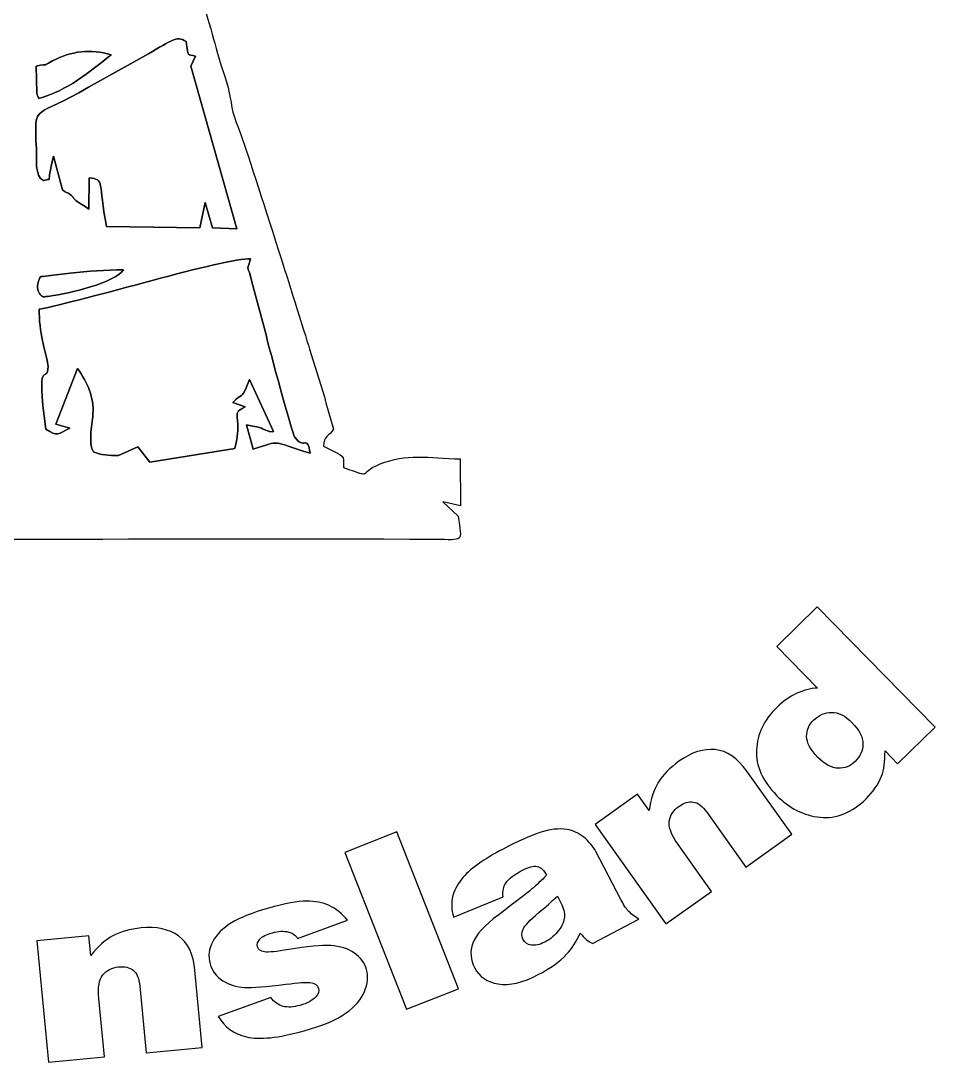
# Model space of a CAD drawing. Header units: centimetres. Extents: x -5 to 7, y -7.5 to 3.9.
# Drawn here: x 0.93 to 6.3, y -7.45 to -1.33 of the extents above; entities that cross this region are included whole.
import ezdxf

# ---------------------------------------------------------------- set-up
doc = ezdxf.new("R2010")
doc.units = ezdxf.units.CM
doc.header["$MEASUREMENT"] = 0
doc.layers.add('Ebene 1', color=7, linetype='Continuous')

msp = doc.modelspace()

# ---------------------------------------------------------------- linework, layer by layer
at = {"layer": 'Ebene 1', "color": 251}
for points, knots in [([(-0.53815, -2.95265), (-0.60819, -3.06603), (-0.54217, -2.95555), (-0.56231, -3.06498), (-0.56231, -3.06498), (-0.56231, -3.06498), (-0.76967, -3.8527), (-0.76967, -3.8527), (-0.76967, -3.8527), (-0.78688, -3.9006), (-0.82847, -3.93289), (-0.85044, -3.97099), (-0.85044, -3.97099), (-0.85044, -3.97099), (-0.79128, -3.92299), (-0.79128, -3.92299), (-0.79128, -3.92299), (-0.79517, -4.08013), (-0.79429, -4.11605), (-0.82374, -4.15387), (-0.82374, -4.15387), (-0.82374, -4.15387), (-0.89205, -4.07807), (-0.89205, -4.07807), (-0.89205, -4.07807), (-0.86897, -4.01863), (-0.91997, -4.12643), (-0.87296, -4.05096), (-0.87296, -4.05096), (-0.8699, -4.04604), (-0.83236, -4.03527), (-0.88053, -3.98931), (-0.88053, -3.98931), (-0.98973, -4.13598), (-0.99688, -4.19386), (-1.09763, -4.22539), (-1.09763, -4.22539), (-1.16996, -4.24802), (-1.39998, -4.29037), (-1.43986, -4.31963), (-1.43986, -4.31963), (-1.43986, -4.31963), (-1.43928, -4.37287), (-1.43928, -4.37287), (-1.43928, -4.37287), (0.16795, -4.38517), (1.75973, -4.37381), (3.3647, -4.3786), (3.3647, -4.3786), (3.53394, -4.3791), (3.52618, -4.40234), (3.50001, -4.24159), (3.50001, -4.24159), (3.50001, -4.24159), (3.40998, -4.15761), (3.40998, -4.15761), (3.40998, -4.15761), (3.40998, -4.15761), (3.51526, -4.18093), (3.51526, -4.18093), (3.51526, -4.18093), (3.51526, -4.18093), (3.51294, -3.90522), (3.51294, -3.90522), (3.51294, -3.90522), (3.32606, -3.89905), (3.19587, -3.87362), (3.0417, -3.93478), (3.0417, -3.93478), (2.90043, -3.99082), (3.01816, -4.02112), (2.82619, -3.95601), (2.82619, -3.95601), (2.82745, -3.87626), (2.84157, -3.89895), (2.71019, -3.83069), (2.71019, -3.83069), (2.70679, -3.76732), (2.74486, -3.77373), (2.76781, -3.73009), (2.76781, -3.73009), (2.76781, -3.73009), (2.72377, -3.57501), (2.72377, -3.57501), (2.72377, -3.57501), (2.72149, -3.56679), (2.71775, -3.55016), (2.71498, -3.53991), (2.71498, -3.53991), (2.71498, -3.53991), (2.62769, -3.25911), (2.62769, -3.25911), (2.62769, -3.25911), (2.56013, -3.04345), (2.2615, -2.08507), (2.19697, -1.92708), (2.19697, -1.92708), (2.16235, -1.84229), (2.16833, -1.77841), (2.1391, -1.68786), (2.1391, -1.68786), (2.11059, -1.59954), (2.09085, -1.54685), (2.06993, -1.4611), (2.06993, -1.4611), (2.01233, -1.225), (1.67349, -0.20034), (1.65706, -0.07483), (1.65706, -0.07483), (1.65706, -0.07483), (1.72785, -0.03596), (1.72785, -0.03596), (1.72785, -0.03596), (1.72785, -0.03596), (1.65636, 0.23672), (1.65636, 0.23672), (1.65636, 0.23672), (1.65636, 0.23672), (1.79481, 0.24155), (1.79481, 0.24155), (1.79481, 0.24155), (1.79481, 0.24155), (1.48872, 0.85577), (1.48872, 0.85577), (1.48872, 0.85577), (1.48872, 0.85577), (1.35408, 0.87083), (1.35408, 0.87083), (1.35408, 0.87083), (1.35408, 0.87083), (1.33079, 0.9586), (1.33079, 0.9586), (1.33079, 0.9586), (1.38472, 0.99394), (1.3654, 0.97943), (1.42182, 0.99817), (1.42182, 0.99817), (1.42182, 0.99817), (1.00597, 1.85087), (1.00597, 1.85087), (1.00597, 1.85087), (1.00597, 1.85087), (0.6388, 1.3845), (0.6388, 1.3845), (0.6388, 1.3845), (0.59656, 1.32729), (0.45356, 1.12519), (0.43785, 1.08648), (0.43785, 1.08648), (0.48102, 1.0301), (0.45207, 1.06559), (0.49503, 1.02998), (0.49503, 1.02998), (0.49503, 1.02998), (0.42434, 0.93709), (0.42434, 0.93709), (0.42434, 0.93709), (0.36352, 0.92776), (0.34481, 0.95563), (0.29135, 0.90957), (0.29135, 0.90957), (0.2346, 0.86068), (-0.03062, 0.46343), (-0.11266, 0.3515), (-0.11266, 0.3515), (-0.11266, 0.3515), (0.03585, 0.2487), (0.03585, 0.2487), (0.03585, 0.2487), (0.03124, 0.15676), (0.00413, 0.12428), (-0.03713, 0.0777), (-0.03713, 0.0777), (-0.03713, 0.0777), (0.24129, -0.0208), (0.24129, -0.0208), (0.24129, -0.0208), (0.24129, -0.0208), (0.04518, -0.77596), (0.04518, -0.77596), (0.04518, -0.77596), (-0.0407, -1.10412), (-0.52736, -2.93518), (-0.53815, -2.95265)], [0, 0, 0, 0, 0.0212766, 0.0212766, 0.0212766, 0.0212766, 0.0425532, 0.0425532, 0.0425532, 0.0425532, 0.0638298, 0.0638298, 0.0638298, 0.0638298, 0.0851064, 0.0851064, 0.0851064, 0.0851064, 0.106383, 0.106383, 0.106383, 0.106383, 0.1276596, 0.1276596, 0.1276596, 0.1276596, 0.1489362, 0.1489362, 0.1489362, 0.1489362, 0.1702128, 0.1702128, 0.1702128, 0.1702128, 0.1914894, 0.1914894, 0.1914894, 0.1914894, 0.212766, 0.212766, 0.212766, 0.212766, 0.2340426, 0.2340426, 0.2340426, 0.2340426, 0.2553191, 0.2553191, 0.2553191, 0.2553191, 0.2765957, 0.2765957, 0.2765957, 0.2765957, 0.2978723, 0.2978723, 0.2978723, 0.2978723, 0.3191489, 0.3191489, 0.3191489, 0.3191489, 0.3404255, 0.3404255, 0.3404255, 0.3404255, 0.3617021, 0.3617021, 0.3617021, 0.3617021, 0.3829787, 0.3829787, 0.3829787, 0.3829787, 0.4042553, 0.4042553, 0.4042553, 0.4042553, 0.4255319, 0.4255319, 0.4255319, 0.4255319, 0.4468085, 0.4468085, 0.4468085, 0.4468085, 0.4680851, 0.4680851, 0.4680851, 0.4680851, 0.4893617, 0.4893617, 0.4893617, 0.4893617, 0.5106383, 0.5106383, 0.5106383, 0.5106383, 0.5319149, 0.5319149, 0.5319149, 0.5319149, 0.5531915, 0.5531915, 0.5531915, 0.5531915, 0.5744681, 0.5744681, 0.5744681, 0.5744681, 0.5957447, 0.5957447, 0.5957447, 0.5957447, 0.6170213, 0.6170213, 0.6170213, 0.6170213, 0.6382979, 0.6382979, 0.6382979, 0.6382979, 0.6595745, 0.6595745, 0.6595745, 0.6595745, 0.6808511, 0.6808511, 0.6808511, 0.6808511, 0.7021277, 0.7021277, 0.7021277, 0.7021277, 0.7234043, 0.7234043, 0.7234043, 0.7234043, 0.7446809, 0.7446809, 0.7446809, 0.7446809, 0.7659574, 0.7659574, 0.7659574, 0.7659574, 0.787234, 0.787234, 0.787234, 0.787234, 0.8085106, 0.8085106, 0.8085106, 0.8085106, 0.8297872, 0.8297872, 0.8297872, 0.8297872, 0.8510638, 0.8510638, 0.8510638, 0.8510638, 0.8723404, 0.8723404, 0.8723404, 0.8723404, 0.893617, 0.893617, 0.893617, 0.893617, 0.9148936, 0.9148936, 0.9148936, 0.9148936, 0.9361702, 0.9361702, 0.9361702, 0.9361702, 0.9574468, 0.9574468, 0.9574468, 0.9574468, 1, 1, 1, 1]), ([(1.06452, -2.26832), (1.00997, -2.24587), (1.02431, -2.13232), (1.02184, -2.08218), (1.02184, -2.08218), (1.00774, -1.79589), (1.01258, -1.91072), (1.3275, -1.71967), (1.3275, -1.71967), (1.3275, -1.71967), (1.68027, -1.52244), (1.68027, -1.52244), (1.68027, -1.52244), (1.818, -1.44649), (1.83993, -1.41338), (1.90218, -1.44979), (1.90218, -1.44979), (1.91442, -1.54986), (1.91021, -1.52185), (1.95724, -1.53689), (1.95724, -1.53689), (1.95724, -1.53689), (1.92989, -1.59614), (1.92989, -1.59614), (1.92989, -1.59614), (1.92989, -1.59614), (2.20061, -2.55226), (2.20061, -2.55226), (2.20061, -2.55226), (2.20061, -2.55226), (2.05775, -2.54529), (2.05775, -2.54529), (2.05775, -2.54529), (2.05775, -2.54529), (2.01387, -2.3969), (2.01387, -2.3969), (2.01387, -2.3969), (2.01387, -2.3969), (1.98228, -2.54603), (1.98228, -2.54603), (1.98228, -2.54603), (1.98228, -2.54603), (1.43366, -2.53822), (1.43366, -2.53822), (1.43366, -2.53822), (1.38543, -2.27874), (1.424, -2.26024), (1.33279, -2.25175), (1.33279, -2.25175), (1.33279, -2.25175), (1.33107, -2.43574), (1.33107, -2.43574), (1.33107, -2.43574), (1.19401, -2.34947), (1.26877, -2.3848), (1.21336, -2.34497), (1.21336, -2.34497), (1.19809, -2.334), (1.20147, -2.34317), (1.17542, -2.32349), (1.17542, -2.32349), (1.17542, -2.32349), (1.12287, -2.12534), (1.12287, -2.12534), (1.12287, -2.12534), (1.07586, -2.31214), (1.12119, -2.246), (1.06452, -2.26832)], [0, 0, 0, 0, 0.0555556, 0.0555556, 0.0555556, 0.0555556, 0.1111111, 0.1111111, 0.1111111, 0.1111111, 0.1666667, 0.1666667, 0.1666667, 0.1666667, 0.2222222, 0.2222222, 0.2222222, 0.2222222, 0.2777778, 0.2777778, 0.2777778, 0.2777778, 0.3333333, 0.3333333, 0.3333333, 0.3333333, 0.3888889, 0.3888889, 0.3888889, 0.3888889, 0.4444444, 0.4444444, 0.4444444, 0.4444444, 0.5, 0.5, 0.5, 0.5, 0.5555556, 0.5555556, 0.5555556, 0.5555556, 0.6111111, 0.6111111, 0.6111111, 0.6111111, 0.6666667, 0.6666667, 0.6666667, 0.6666667, 0.7222222, 0.7222222, 0.7222222, 0.7222222, 0.7777778, 0.7777778, 0.7777778, 0.7777778, 0.8333333, 0.8333333, 0.8333333, 0.8333333, 0.8888889, 0.8888889, 0.8888889, 0.8888889, 1, 1, 1, 1]), ([(1.02035, -1.59614), (1.10812, -1.57543), (1.03817, -1.60633), (1.11712, -1.56458), (1.11712, -1.56458), (1.22492, -1.50757), (1.34213, -1.49065), (1.46175, -1.52882), (1.46175, -1.52882), (1.32886, -1.63266), (1.20793, -1.73785), (1.03613, -1.78509), (1.03613, -1.78509), (1.03613, -1.78509), (1.02891, -1.76853), (1.02891, -1.76853), (1.02891, -1.76853), (1.02831, -1.76672), (1.02661, -1.76242), (1.02603, -1.76036), (1.02603, -1.76036), (1.02545, -1.75829), (1.02431, -1.75416), (1.02381, -1.75192), (1.02381, -1.75192), (1.02381, -1.75192), (1.02035, -1.59614), (1.02035, -1.59614)], [0, 0, 0, 0, 0.125, 0.125, 0.125, 0.125, 0.25, 0.25, 0.25, 0.25, 0.375, 0.375, 0.375, 0.375, 0.5, 0.5, 0.5, 0.5, 0.625, 0.625, 0.625, 0.625, 0.75, 0.75, 0.75, 0.75, 1, 1, 1, 1]), ([(1.03781, -3.02419), (1.28551, -2.98239), (2.14685, -2.71555), (2.28031, -2.72937), (2.28031, -2.72937), (2.25346, -2.81968), (2.26721, -2.75505), (2.28745, -2.86324), (2.28745, -2.86324), (2.28745, -2.86324), (2.37201, -3.17635), (2.37201, -3.17635), (2.37201, -3.17635), (2.38822, -3.2496), (2.52475, -3.75139), (2.53988, -3.77444), (2.53988, -3.77444), (2.59546, -3.85906), (2.61331, -3.7558), (2.63158, -3.87218), (2.63158, -3.87218), (2.39108, -3.79705), (2.46803, -3.79652), (2.29646, -3.84689), (2.29646, -3.84689), (2.29646, -3.84689), (2.25778, -3.70501), (2.25778, -3.70501), (2.25778, -3.70501), (2.37552, -3.72816), (2.31292, -3.71539), (2.3857, -3.74192), (2.3857, -3.74192), (2.38755, -3.74259), (2.39196, -3.74389), (2.39356, -3.74435), (2.39356, -3.74435), (2.39356, -3.74435), (2.40829, -3.74499), (2.40829, -3.74499), (2.40829, -3.74499), (2.40909, -3.74265), (2.41333, -3.74498), (2.41556, -3.74398), (2.41556, -3.74398), (2.41556, -3.74398), (2.27461, -3.4381), (2.27461, -3.4381), (2.27461, -3.4381), (2.27461, -3.4381), (2.2558, -3.48652), (2.2558, -3.48652), (2.2558, -3.48652), (2.23039, -3.54833), (2.23048, -3.51662), (2.17601, -3.57381), (2.17601, -3.57381), (2.17601, -3.57381), (2.24819, -3.59813), (2.24819, -3.59813), (2.24819, -3.59813), (2.19587, -3.62967), (2.20145, -3.62459), (2.20342, -3.67851), (2.20342, -3.67851), (2.20342, -3.67851), (2.20545, -3.6993), (2.20545, -3.6993), (2.20545, -3.6993), (2.20756, -3.75488), (2.2005, -3.79492), (2.18742, -3.84376), (2.18742, -3.84376), (2.18742, -3.84376), (1.68922, -3.92345), (1.68922, -3.92345), (1.68922, -3.92345), (1.68922, -3.92345), (1.61823, -3.83318), (1.61823, -3.83318), (1.61823, -3.83318), (1.61823, -3.83318), (1.50528, -3.88493), (1.50528, -3.88493), (1.50528, -3.88493), (1.44962, -3.88604), (1.39764, -3.88208), (1.35836, -3.86331), (1.35836, -3.86331), (1.32375, -3.82503), (1.35261, -3.67547), (1.35466, -3.63956), (1.35466, -3.63956), (1.36017, -3.54327), (1.32533, -3.45792), (1.26329, -3.37405), (1.26329, -3.37405), (1.26329, -3.37405), (1.13718, -3.70158), (1.13718, -3.70158), (1.13718, -3.70158), (1.13718, -3.70158), (1.21766, -3.72372), (1.21766, -3.72372), (1.21766, -3.72372), (1.14936, -3.75953), (1.14747, -3.77574), (1.07749, -3.73009), (1.07749, -3.73009), (1.01826, -3.28283), (1.08547, -3.47866), (1.091, -3.36029), (1.091, -3.36029), (1.09171, -3.34519), (1.06536, -3.24588), (1.05824, -3.21027), (1.05824, -3.21027), (1.04709, -3.15452), (1.03761, -3.08786), (1.03781, -3.02419)], [0, 0, 0, 0, 0.0322581, 0.0322581, 0.0322581, 0.0322581, 0.0645161, 0.0645161, 0.0645161, 0.0645161, 0.0967742, 0.0967742, 0.0967742, 0.0967742, 0.1290323, 0.1290323, 0.1290323, 0.1290323, 0.1612903, 0.1612903, 0.1612903, 0.1612903, 0.1935484, 0.1935484, 0.1935484, 0.1935484, 0.2258065, 0.2258065, 0.2258065, 0.2258065, 0.2580645, 0.2580645, 0.2580645, 0.2580645, 0.2903226, 0.2903226, 0.2903226, 0.2903226, 0.3225806, 0.3225806, 0.3225806, 0.3225806, 0.3548387, 0.3548387, 0.3548387, 0.3548387, 0.3870968, 0.3870968, 0.3870968, 0.3870968, 0.4193548, 0.4193548, 0.4193548, 0.4193548, 0.4516129, 0.4516129, 0.4516129, 0.4516129, 0.483871, 0.483871, 0.483871, 0.483871, 0.516129, 0.516129, 0.516129, 0.516129, 0.5483871, 0.5483871, 0.5483871, 0.5483871, 0.5806452, 0.5806452, 0.5806452, 0.5806452, 0.6129032, 0.6129032, 0.6129032, 0.6129032, 0.6451613, 0.6451613, 0.6451613, 0.6451613, 0.6774194, 0.6774194, 0.6774194, 0.6774194, 0.7096774, 0.7096774, 0.7096774, 0.7096774, 0.7419355, 0.7419355, 0.7419355, 0.7419355, 0.7741935, 0.7741935, 0.7741935, 0.7741935, 0.8064516, 0.8064516, 0.8064516, 0.8064516, 0.8387097, 0.8387097, 0.8387097, 0.8387097, 0.8709677, 0.8709677, 0.8709677, 0.8709677, 0.9032258, 0.9032258, 0.9032258, 0.9032258, 0.9354839, 0.9354839, 0.9354839, 0.9354839, 1, 1, 1, 1]), ([(1.53375, -2.79239), (1.48573, -2.86845), (1.21096, -2.93534), (1.10092, -2.9472), (1.10092, -2.9472), (1.05856, -2.95176), (1.06879, -2.96062), (1.04483, -2.9382), (1.04483, -2.9382), (1.03072, -2.92498), (1.0225, -2.89471), (1.03318, -2.86617), (1.03318, -2.86617), (1.05213, -2.81558), (1.0357, -2.83861), (1.09031, -2.82907), (1.09031, -2.82907), (1.1301, -2.82212), (1.17798, -2.81788), (1.22096, -2.81251), (1.22096, -2.81251), (1.32544, -2.79945), (1.42877, -2.7959), (1.53375, -2.79239)], [0, 0, 0, 0, 0.1428571, 0.1428571, 0.1428571, 0.1428571, 0.2857143, 0.2857143, 0.2857143, 0.2857143, 0.4285714, 0.4285714, 0.4285714, 0.4285714, 0.5714286, 0.5714286, 0.5714286, 0.5714286, 0.7142857, 0.7142857, 0.7142857, 0.7142857, 1, 1, 1, 1])]:
    msp.add_open_spline(points, degree=3, knots=knots, dxfattribs=at)
at = {"layer": 'Ebene 1', "color": 7}
for points, knots in [([(1.06452, -2.26832), (1.12119, -2.246), (1.07586, -2.31214), (1.12287, -2.12534), (1.12287, -2.12534), (1.12287, -2.12534), (1.17542, -2.32349), (1.17542, -2.32349), (1.17542, -2.32349), (1.20147, -2.34317), (1.19809, -2.334), (1.21336, -2.34497), (1.21336, -2.34497), (1.26877, -2.3848), (1.19401, -2.34947), (1.33107, -2.43574), (1.33107, -2.43574), (1.33107, -2.43574), (1.33279, -2.25175), (1.33279, -2.25175), (1.33279, -2.25175), (1.424, -2.26024), (1.38543, -2.27874), (1.43366, -2.53822), (1.43366, -2.53822), (1.43366, -2.53822), (1.98228, -2.54603), (1.98228, -2.54603), (1.98228, -2.54603), (1.98228, -2.54603), (2.01387, -2.3969), (2.01387, -2.3969), (2.01387, -2.3969), (2.01387, -2.3969), (2.05775, -2.54529), (2.05775, -2.54529), (2.05775, -2.54529), (2.05775, -2.54529), (2.20061, -2.55226), (2.20061, -2.55226), (2.20061, -2.55226), (2.20061, -2.55226), (1.92989, -1.59614), (1.92989, -1.59614), (1.92989, -1.59614), (1.92989, -1.59614), (1.95724, -1.53689), (1.95724, -1.53689), (1.95724, -1.53689), (1.91021, -1.52185), (1.91442, -1.54986), (1.90218, -1.44979), (1.90218, -1.44979), (1.83993, -1.41338), (1.818, -1.44649), (1.68027, -1.52244), (1.68027, -1.52244), (1.68027, -1.52244), (1.3275, -1.71967), (1.3275, -1.71967), (1.3275, -1.71967), (1.01258, -1.91072), (1.00774, -1.79589), (1.02184, -2.08218), (1.02184, -2.08218), (1.02431, -2.13232), (1.00997, -2.24587), (1.06452, -2.26832)], [0, 0, 0, 0, 0.0555556, 0.0555556, 0.0555556, 0.0555556, 0.1111111, 0.1111111, 0.1111111, 0.1111111, 0.1666667, 0.1666667, 0.1666667, 0.1666667, 0.2222222, 0.2222222, 0.2222222, 0.2222222, 0.2777778, 0.2777778, 0.2777778, 0.2777778, 0.3333333, 0.3333333, 0.3333333, 0.3333333, 0.3888889, 0.3888889, 0.3888889, 0.3888889, 0.4444444, 0.4444444, 0.4444444, 0.4444444, 0.5, 0.5, 0.5, 0.5, 0.5555556, 0.5555556, 0.5555556, 0.5555556, 0.6111111, 0.6111111, 0.6111111, 0.6111111, 0.6666667, 0.6666667, 0.6666667, 0.6666667, 0.7222222, 0.7222222, 0.7222222, 0.7222222, 0.7777778, 0.7777778, 0.7777778, 0.7777778, 0.8333333, 0.8333333, 0.8333333, 0.8333333, 0.8888889, 0.8888889, 0.8888889, 0.8888889, 1, 1, 1, 1]), ([(1.03781, -3.02419), (1.03761, -3.08786), (1.04709, -3.15452), (1.05824, -3.21027), (1.05824, -3.21027), (1.06536, -3.24588), (1.09171, -3.34519), (1.091, -3.36029), (1.091, -3.36029), (1.08547, -3.47866), (1.01826, -3.28283), (1.07749, -3.73009), (1.07749, -3.73009), (1.14747, -3.77574), (1.14936, -3.75953), (1.21766, -3.72372), (1.21766, -3.72372), (1.21766, -3.72372), (1.13718, -3.70158), (1.13718, -3.70158), (1.13718, -3.70158), (1.13718, -3.70158), (1.26329, -3.37405), (1.26329, -3.37405), (1.26329, -3.37405), (1.32533, -3.45792), (1.36017, -3.54327), (1.35466, -3.63956), (1.35466, -3.63956), (1.35261, -3.67547), (1.32375, -3.82503), (1.35836, -3.86331), (1.35836, -3.86331), (1.39764, -3.88208), (1.44962, -3.88604), (1.50528, -3.88493), (1.50528, -3.88493), (1.50528, -3.88493), (1.61823, -3.83318), (1.61823, -3.83318), (1.61823, -3.83318), (1.61823, -3.83318), (1.68922, -3.92345), (1.68922, -3.92345), (1.68922, -3.92345), (1.68922, -3.92345), (2.18742, -3.84376), (2.18742, -3.84376), (2.18742, -3.84376), (2.2005, -3.79492), (2.20756, -3.75488), (2.20545, -3.6993), (2.20545, -3.6993), (2.20545, -3.6993), (2.20342, -3.67851), (2.20342, -3.67851), (2.20342, -3.67851), (2.20145, -3.62459), (2.19587, -3.62967), (2.24819, -3.59813), (2.24819, -3.59813), (2.24819, -3.59813), (2.17601, -3.57381), (2.17601, -3.57381), (2.17601, -3.57381), (2.23048, -3.51662), (2.23039, -3.54833), (2.2558, -3.48652), (2.2558, -3.48652), (2.2558, -3.48652), (2.27461, -3.4381), (2.27461, -3.4381), (2.27461, -3.4381), (2.27461, -3.4381), (2.41556, -3.74398), (2.41556, -3.74398), (2.41556, -3.74398), (2.41333, -3.74498), (2.40909, -3.74265), (2.40829, -3.74499), (2.40829, -3.74499), (2.40829, -3.74499), (2.39356, -3.74435), (2.39356, -3.74435), (2.39356, -3.74435), (2.39196, -3.74389), (2.38755, -3.74259), (2.3857, -3.74192), (2.3857, -3.74192), (2.31292, -3.71539), (2.37552, -3.72816), (2.25778, -3.70501), (2.25778, -3.70501), (2.25778, -3.70501), (2.29646, -3.84689), (2.29646, -3.84689), (2.29646, -3.84689), (2.46803, -3.79652), (2.39108, -3.79705), (2.63158, -3.87218), (2.63158, -3.87218), (2.61331, -3.7558), (2.59546, -3.85906), (2.53988, -3.77444), (2.53988, -3.77444), (2.52475, -3.75139), (2.38822, -3.2496), (2.37201, -3.17635), (2.37201, -3.17635), (2.37201, -3.17635), (2.28745, -2.86324), (2.28745, -2.86324), (2.28745, -2.86324), (2.26721, -2.75505), (2.25346, -2.81968), (2.28031, -2.72937), (2.28031, -2.72937), (2.14685, -2.71555), (1.28551, -2.98239), (1.03781, -3.02419)], [0, 0, 0, 0, 0.0322581, 0.0322581, 0.0322581, 0.0322581, 0.0645161, 0.0645161, 0.0645161, 0.0645161, 0.0967742, 0.0967742, 0.0967742, 0.0967742, 0.1290323, 0.1290323, 0.1290323, 0.1290323, 0.1612903, 0.1612903, 0.1612903, 0.1612903, 0.1935484, 0.1935484, 0.1935484, 0.1935484, 0.2258065, 0.2258065, 0.2258065, 0.2258065, 0.2580645, 0.2580645, 0.2580645, 0.2580645, 0.2903226, 0.2903226, 0.2903226, 0.2903226, 0.3225806, 0.3225806, 0.3225806, 0.3225806, 0.3548387, 0.3548387, 0.3548387, 0.3548387, 0.3870968, 0.3870968, 0.3870968, 0.3870968, 0.4193548, 0.4193548, 0.4193548, 0.4193548, 0.4516129, 0.4516129, 0.4516129, 0.4516129, 0.483871, 0.483871, 0.483871, 0.483871, 0.516129, 0.516129, 0.516129, 0.516129, 0.5483871, 0.5483871, 0.5483871, 0.5483871, 0.5806452, 0.5806452, 0.5806452, 0.5806452, 0.6129032, 0.6129032, 0.6129032, 0.6129032, 0.6451613, 0.6451613, 0.6451613, 0.6451613, 0.6774194, 0.6774194, 0.6774194, 0.6774194, 0.7096774, 0.7096774, 0.7096774, 0.7096774, 0.7419355, 0.7419355, 0.7419355, 0.7419355, 0.7741935, 0.7741935, 0.7741935, 0.7741935, 0.8064516, 0.8064516, 0.8064516, 0.8064516, 0.8387097, 0.8387097, 0.8387097, 0.8387097, 0.8709677, 0.8709677, 0.8709677, 0.8709677, 0.9032258, 0.9032258, 0.9032258, 0.9032258, 0.9354839, 0.9354839, 0.9354839, 0.9354839, 1, 1, 1, 1]), ([(1.53375, -2.79239), (1.42877, -2.7959), (1.32544, -2.79945), (1.22096, -2.81251), (1.22096, -2.81251), (1.17798, -2.81788), (1.1301, -2.82212), (1.09031, -2.82907), (1.09031, -2.82907), (1.0357, -2.83861), (1.05213, -2.81558), (1.03318, -2.86617), (1.03318, -2.86617), (1.0225, -2.89471), (1.03072, -2.92498), (1.04483, -2.9382), (1.04483, -2.9382), (1.06879, -2.96062), (1.05856, -2.95176), (1.10092, -2.9472), (1.10092, -2.9472), (1.21096, -2.93534), (1.48573, -2.86845), (1.53375, -2.79239)], [0, 0, 0, 0, 0.1428571, 0.1428571, 0.1428571, 0.1428571, 0.2857143, 0.2857143, 0.2857143, 0.2857143, 0.4285714, 0.4285714, 0.4285714, 0.4285714, 0.5714286, 0.5714286, 0.5714286, 0.5714286, 0.7142857, 0.7142857, 0.7142857, 0.7142857, 1, 1, 1, 1])]:
    msp.add_open_spline(points, degree=3, knots=knots, dxfattribs=at)
at = {"layer": 'Ebene 1', "color": 254}
msp.add_open_spline([(1.02035, -1.59614), (1.02035, -1.59614), (1.02381, -1.75192), (1.02381, -1.75192), (1.02381, -1.75192), (1.02431, -1.75416), (1.02545, -1.75829), (1.02603, -1.76036), (1.02603, -1.76036), (1.02661, -1.76242), (1.02831, -1.76672), (1.02891, -1.76853), (1.02891, -1.76853), (1.02891, -1.76853), (1.03613, -1.78509), (1.03613, -1.78509), (1.03613, -1.78509), (1.20793, -1.73785), (1.32886, -1.63266), (1.46175, -1.52882), (1.46175, -1.52882), (1.34213, -1.49065), (1.22492, -1.50757), (1.11712, -1.56458), (1.11712, -1.56458), (1.03817, -1.60633), (1.10812, -1.57543), (1.02035, -1.59614)], degree=3, knots=[0, 0, 0, 0, 0.125, 0.125, 0.125, 0.125, 0.25, 0.25, 0.25, 0.25, 0.375, 0.375, 0.375, 0.375, 0.5, 0.5, 0.5, 0.5, 0.625, 0.625, 0.625, 0.625, 0.75, 0.75, 0.75, 0.75, 1, 1, 1, 1], dxfattribs=at)
at = {"layer": 'Ebene 1'}
for points, knots in [([(5.6111, -4.77539), (5.6111, -4.77539), (6.30447, -5.48222), (6.30447, -5.48222), (6.30447, -5.48222), (6.30447, -5.48222), (6.08405, -5.69844), (6.08405, -5.69844), (6.08405, -5.69844), (6.08405, -5.69844), (6.00965, -5.62258), (6.00965, -5.62258), (6.00965, -5.62258), (6.01052, -5.685), (6.00381, -5.73454), (5.98951, -5.77084), (5.98951, -5.77084), (5.97031, -5.81873), (5.93972, -5.86327), (5.89812, -5.90407), (5.89812, -5.90407), (5.81473, -5.98588), (5.72487, -6.02206), (5.62857, -6.01223), (5.62857, -6.01223), (5.53246, -6.00222), (5.44696, -5.95923), (5.37255, -5.88337), (5.37255, -5.88337), (5.28911, -5.79831), (5.24981, -5.70935), (5.25428, -5.61649), (5.25428, -5.61649), (5.25875, -5.52364), (5.29836, -5.44056), (5.37348, -5.36687), (5.37348, -5.36687), (5.41014, -5.33091), (5.44827, -5.30352), (5.48805, -5.28451), (5.48805, -5.28451), (5.52819, -5.26547), (5.56961, -5.25486), (5.61286, -5.2528), (5.61286, -5.2528), (5.61286, -5.2528), (5.37334, -5.00863), (5.37334, -5.00863), (5.37334, -5.00863), (5.37334, -5.00863), (5.6111, -4.77539), (5.6111, -4.77539)], [0, 0, 0, 0, 0.0714286, 0.0714286, 0.0714286, 0.0714286, 0.1428571, 0.1428571, 0.1428571, 0.1428571, 0.2142857, 0.2142857, 0.2142857, 0.2142857, 0.2857143, 0.2857143, 0.2857143, 0.2857143, 0.3571429, 0.3571429, 0.3571429, 0.3571429, 0.4285714, 0.4285714, 0.4285714, 0.4285714, 0.5, 0.5, 0.5, 0.5, 0.5714286, 0.5714286, 0.5714286, 0.5714286, 0.6428571, 0.6428571, 0.6428571, 0.6428571, 0.7142857, 0.7142857, 0.7142857, 0.7142857, 0.7857143, 0.7857143, 0.7857143, 0.7857143, 0.8571429, 0.8571429, 0.8571429, 0.8571429, 1, 1, 1, 1]), ([(5.81525, -5.45557), (5.77571, -5.41527), (5.73593, -5.39521), (5.69624, -5.39538), (5.69624, -5.39538), (5.6564, -5.39539), (5.62089, -5.41085), (5.58974, -5.44142), (5.58974, -5.44142), (5.56253, -5.4681), (5.54903, -5.50008), (5.54923, -5.53735), (5.54923, -5.53735), (5.54944, -5.57426), (5.57148, -5.61527), (5.61554, -5.66018), (5.61554, -5.66018), (5.6567, -5.70214), (5.69619, -5.72346), (5.73452, -5.72427), (5.73452, -5.72427), (5.77264, -5.7253), (5.80584, -5.71179), (5.83383, -5.68433), (5.83383, -5.68433), (5.8638, -5.65494), (5.87895, -5.62069), (5.87986, -5.58138), (5.87986, -5.58138), (5.8804, -5.5421), (5.85899, -5.50016), (5.81525, -5.45557)], [0, 0, 0, 0, 0.1111111, 0.1111111, 0.1111111, 0.1111111, 0.2222222, 0.2222222, 0.2222222, 0.2222222, 0.3333333, 0.3333333, 0.3333333, 0.3333333, 0.4444444, 0.4444444, 0.4444444, 0.4444444, 0.5555556, 0.5555556, 0.5555556, 0.5555556, 0.6666667, 0.6666667, 0.6666667, 0.6666667, 0.7777778, 0.7777778, 0.7777778, 0.7777778, 1, 1, 1, 1]), ([(4.30565, -6.05462), (4.30565, -6.05462), (4.55582, -5.8765), (4.55582, -5.8765), (4.55582, -5.8765), (4.55582, -5.8765), (4.6236, -5.97169), (4.6236, -5.97169), (4.6236, -5.97169), (4.63314, -5.90605), (4.65092, -5.8515), (4.67728, -5.80757), (4.67728, -5.80757), (4.70362, -5.76362), (4.74396, -5.72218), (4.79886, -5.68309), (4.79886, -5.68309), (4.87309, -5.63023), (4.94403, -5.60747), (5.01243, -5.6145), (5.01243, -5.6145), (5.08048, -5.62151), (5.14204, -5.66368), (5.19698, -5.74086), (5.19698, -5.74086), (5.19698, -5.74086), (5.46165, -6.1126), (5.46165, -6.1126), (5.46165, -6.1126), (5.46165, -6.1126), (5.19166, -6.30482), (5.19166, -6.30482), (5.19166, -6.30482), (5.19166, -6.30482), (4.96269, -5.9832), (4.96269, -5.9832), (4.96269, -5.9832), (4.93648, -5.9464), (4.90994, -5.92625), (4.88292, -5.92258), (4.88292, -5.92258), (4.85589, -5.91891), (4.82768, -5.9274), (4.79844, -5.94821), (4.79844, -5.94821), (4.76625, -5.97113), (4.74729, -6.00018), (4.74183, -6.03491), (4.74183, -6.03491), (4.73651, -6.06982), (4.75259, -6.11382), (4.79056, -6.16715), (4.79056, -6.16715), (4.79056, -6.16715), (4.99052, -6.44803), (4.99052, -6.44803), (4.99052, -6.44803), (4.99052, -6.44803), (4.72189, -6.63928), (4.72189, -6.63928), (4.72189, -6.63928), (4.72189, -6.63928), (4.30565, -6.05462), (4.30565, -6.05462)], [0, 0, 0, 0, 0.0588235, 0.0588235, 0.0588235, 0.0588235, 0.1176471, 0.1176471, 0.1176471, 0.1176471, 0.1764706, 0.1764706, 0.1764706, 0.1764706, 0.2352941, 0.2352941, 0.2352941, 0.2352941, 0.2941176, 0.2941176, 0.2941176, 0.2941176, 0.3529412, 0.3529412, 0.3529412, 0.3529412, 0.4117647, 0.4117647, 0.4117647, 0.4117647, 0.4705882, 0.4705882, 0.4705882, 0.4705882, 0.5294118, 0.5294118, 0.5294118, 0.5294118, 0.5882353, 0.5882353, 0.5882353, 0.5882353, 0.6470588, 0.6470588, 0.6470588, 0.6470588, 0.7058824, 0.7058824, 0.7058824, 0.7058824, 0.7647059, 0.7647059, 0.7647059, 0.7647059, 0.8235294, 0.8235294, 0.8235294, 0.8235294, 0.8823529, 0.8823529, 0.8823529, 0.8823529, 1, 1, 1, 1]), ([(2.83454, -6.21955), (2.83454, -6.21955), (3.14145, -6.09896), (3.14145, -6.09896), (3.14145, -6.09896), (3.14145, -6.09896), (3.50353, -7.02052), (3.50353, -7.02052), (3.50353, -7.02052), (3.50353, -7.02052), (3.1966, -7.1411), (3.1966, -7.1411), (3.1966, -7.1411), (3.1966, -7.1411), (2.83454, -6.21955), (2.83454, -6.21955)], [0, 0, 0, 0, 0.2, 0.2, 0.2, 0.2, 0.4, 0.4, 0.4, 0.4, 0.6, 0.6, 0.6, 0.6, 1, 1, 1, 1]), ([(3.76502, -6.47941), (3.76502, -6.47941), (3.47288, -6.6), (3.47288, -6.6), (3.47288, -6.6), (3.46216, -6.55362), (3.46068, -6.51361), (3.46842, -6.47998), (3.46842, -6.47998), (3.47606, -6.44615), (3.49397, -6.41113), (3.52253, -6.37448), (3.52253, -6.37448), (3.54278, -6.34812), (3.57455, -6.31942), (3.61785, -6.28835), (3.61785, -6.28835), (3.66116, -6.25728), (3.71008, -6.22745), (3.76474, -6.19906), (3.76474, -6.19906), (3.85223, -6.15361), (3.92445, -6.12129), (3.98188, -6.10185), (3.98188, -6.10185), (4.03909, -6.08252), (4.09236, -6.07667), (4.14114, -6.08431), (4.14114, -6.08431), (4.1755, -6.08932), (4.20839, -6.1047), (4.23971, -6.13025), (4.23971, -6.13025), (4.27128, -6.15566), (4.29475, -6.18347), (4.31036, -6.21354), (4.31036, -6.21354), (4.31036, -6.21354), (4.45655, -6.49496), (4.45655, -6.49496), (4.45655, -6.49496), (4.47216, -6.52504), (4.48659, -6.54741), (4.50006, -6.56197), (4.50006, -6.56197), (4.51329, -6.57666), (4.53461, -6.59311), (4.56351, -6.61161), (4.56351, -6.61161), (4.56351, -6.61161), (4.28974, -6.7538), (4.28974, -6.7538), (4.28974, -6.7538), (4.27021, -6.74317), (4.25673, -6.7346), (4.24884, -6.72778), (4.24884, -6.72778), (4.24118, -6.72085), (4.23084, -6.70934), (4.21797, -6.69292), (4.21797, -6.69292), (4.19566, -6.74346), (4.16905, -6.78507), (4.13785, -6.8179), (4.13785, -6.8179), (4.09527, -6.86235), (4.0398, -6.90233), (3.97142, -6.93786), (3.97142, -6.93786), (3.88049, -6.98508), (3.80223, -7.0034), (3.7368, -6.99246), (3.7368, -6.99246), (3.67122, -6.98185), (3.62506, -6.95052), (3.59829, -6.89898), (3.59829, -6.89898), (3.57312, -6.8505), (3.56931, -6.80182), (3.58712, -6.75285), (3.58712, -6.75285), (3.60493, -6.70385), (3.65556, -6.64795), (3.73912, -6.58532), (3.73912, -6.58532), (3.83911, -6.51001), (3.9035, -6.46019), (3.93217, -6.43571), (3.93217, -6.43571), (3.96095, -6.4114), (3.99049, -6.38385), (4.0205, -6.35294), (4.0205, -6.35294), (4.00488, -6.32287), (3.9867, -6.30582), (3.96548, -6.30153), (3.96548, -6.30153), (3.94451, -6.29709), (3.91544, -6.30466), (3.8782, -6.32401), (3.8782, -6.32401), (3.83041, -6.34883), (3.79791, -6.37376), (3.78058, -6.39912), (3.78058, -6.39912), (3.76727, -6.41903), (3.76209, -6.44561), (3.76502, -6.47941)], [0, 0, 0, 0, 0.0357143, 0.0357143, 0.0357143, 0.0357143, 0.0714286, 0.0714286, 0.0714286, 0.0714286, 0.1071429, 0.1071429, 0.1071429, 0.1071429, 0.1428571, 0.1428571, 0.1428571, 0.1428571, 0.1785714, 0.1785714, 0.1785714, 0.1785714, 0.2142857, 0.2142857, 0.2142857, 0.2142857, 0.25, 0.25, 0.25, 0.25, 0.2857143, 0.2857143, 0.2857143, 0.2857143, 0.3214286, 0.3214286, 0.3214286, 0.3214286, 0.3571429, 0.3571429, 0.3571429, 0.3571429, 0.3928571, 0.3928571, 0.3928571, 0.3928571, 0.4285714, 0.4285714, 0.4285714, 0.4285714, 0.4642857, 0.4642857, 0.4642857, 0.4642857, 0.5, 0.5, 0.5, 0.5, 0.5357143, 0.5357143, 0.5357143, 0.5357143, 0.5714286, 0.5714286, 0.5714286, 0.5714286, 0.6071429, 0.6071429, 0.6071429, 0.6071429, 0.6428571, 0.6428571, 0.6428571, 0.6428571, 0.6785714, 0.6785714, 0.6785714, 0.6785714, 0.7142857, 0.7142857, 0.7142857, 0.7142857, 0.75, 0.75, 0.75, 0.75, 0.7857143, 0.7857143, 0.7857143, 0.7857143, 0.8214286, 0.8214286, 0.8214286, 0.8214286, 0.8571429, 0.8571429, 0.8571429, 0.8571429, 0.8928571, 0.8928571, 0.8928571, 0.8928571, 0.9285714, 0.9285714, 0.9285714, 0.9285714, 1, 1, 1, 1]), ([(4.08425, -6.47565), (4.05033, -6.5086), (4.01394, -6.54101), (3.97496, -6.5732), (3.97496, -6.5732), (3.92254, -6.61731), (3.8916, -6.64999), (3.88262, -6.67103), (3.88262, -6.67103), (3.8731, -6.69285), (3.87287, -6.71219), (3.88169, -6.72917), (3.88169, -6.72917), (3.89178, -6.7486), (3.90816, -6.76035), (3.93047, -6.76435), (3.93047, -6.76435), (3.95301, -6.76822), (3.97974, -6.76213), (4.01086, -6.74596), (4.01086, -6.74596), (4.04345, -6.72903), (4.07033, -6.70649), (4.0916, -6.67856), (4.0916, -6.67856), (4.11265, -6.65075), (4.12411, -6.62428), (4.12588, -6.59894), (4.12588, -6.59894), (4.12766, -6.5736), (4.12058, -6.5456), (4.10465, -6.51493), (4.10465, -6.51493), (4.10465, -6.51493), (4.08425, -6.47565), (4.08425, -6.47565)], [0, 0, 0, 0, 0.1, 0.1, 0.1, 0.1, 0.2, 0.2, 0.2, 0.2, 0.3, 0.3, 0.3, 0.3, 0.4, 0.4, 0.4, 0.4, 0.5, 0.5, 0.5, 0.5, 0.6, 0.6, 0.6, 0.6, 0.7, 0.7, 0.7, 0.7, 0.8, 0.8, 0.8, 0.8, 1, 1, 1, 1]), ([(2.09098, -7.18382), (2.09098, -7.18382), (2.399, -7.07288), (2.399, -7.07288), (2.399, -7.07288), (2.42064, -7.10036), (2.44488, -7.11757), (2.47198, -7.12444), (2.47198, -7.12444), (2.4991, -7.13129), (2.53209, -7.12934), (2.57122, -7.11853), (2.57122, -7.11853), (2.61381, -7.10675), (2.64474, -7.09008), (2.66392, -7.06827), (2.66392, -7.06827), (2.67922, -7.0521), (2.68435, -7.03538), (2.67968, -7.01849), (2.67968, -7.01849), (2.6744, -6.99938), (2.65831, -6.98781), (2.63145, -6.98399), (2.63145, -6.98399), (2.61239, -6.98137), (2.56436, -6.98484), (2.48761, -6.99434), (2.48761, -6.99434), (2.37298, -7.0088), (2.29246, -7.01503), (2.24554, -7.01318), (2.24554, -7.01318), (2.19894, -7.01147), (2.15655, -6.99807), (2.11803, -6.97381), (2.11803, -6.97381), (2.07973, -6.94925), (2.05483, -6.9162), (2.04329, -6.87444), (2.04329, -6.87444), (2.03071, -6.8289), (2.03554, -6.78523), (2.05814, -6.74359), (2.05814, -6.74359), (2.08067, -6.70174), (2.11751, -6.66502), (2.16866, -6.63342), (2.16866, -6.63342), (2.21981, -6.60184), (2.29209, -6.57302), (2.38552, -6.54719), (2.38552, -6.54719), (2.48401, -6.51996), (2.55868, -6.50602), (2.60903, -6.50574), (2.60903, -6.50574), (2.65965, -6.50539), (2.70418, -6.51412), (2.7429, -6.53188), (2.7429, -6.53188), (2.78167, -6.54984), (2.81765, -6.5784), (2.85094, -6.61798), (2.85094, -6.61798), (2.85094, -6.61798), (2.5573, -6.72497), (2.5573, -6.72497), (2.5573, -6.72497), (2.54349, -6.7051), (2.52596, -6.69249), (2.50499, -6.68706), (2.50499, -6.68706), (2.47641, -6.68013), (2.44443, -6.68155), (2.40903, -6.69134), (2.40903, -6.69134), (2.37335, -6.7012), (2.34875, -6.71374), (2.33546, -6.72889), (2.33546, -6.72889), (2.32216, -6.74404), (2.31747, -6.75921), (2.32164, -6.77431), (2.32164, -6.77431), (2.32637, -6.79142), (2.34025, -6.8012), (2.36314, -6.80421), (2.36314, -6.80421), (2.3861, -6.80743), (2.4335, -6.8027), (2.50488, -6.79038), (2.50488, -6.79038), (2.61333, -6.77117), (2.69545, -6.76353), (2.75201, -6.76703), (2.75201, -6.76703), (2.8083, -6.77061), (2.8547, -6.78504), (2.891, -6.81064), (2.891, -6.81064), (2.92757, -6.83617), (2.95116, -6.86862), (2.96209, -6.90816), (2.96209, -6.90816), (2.97313, -6.94814), (2.96951, -6.99101), (2.95093, -7.03678), (2.95093, -7.03678), (2.93261, -7.08249), (2.89538, -7.12506), (2.83955, -7.16463), (2.83955, -7.16463), (2.78373, -7.20422), (2.70214, -7.23872), (2.59513, -7.2683), (2.59513, -7.2683), (2.44392, -7.31008), (2.33115, -7.32189), (2.25698, -7.30342), (2.25698, -7.30342), (2.18288, -7.28515), (2.12743, -7.24524), (2.09098, -7.18382)], [0, 0, 0, 0, 0.03125, 0.03125, 0.03125, 0.03125, 0.0625, 0.0625, 0.0625, 0.0625, 0.09375, 0.09375, 0.09375, 0.09375, 0.125, 0.125, 0.125, 0.125, 0.15625, 0.15625, 0.15625, 0.15625, 0.1875, 0.1875, 0.1875, 0.1875, 0.21875, 0.21875, 0.21875, 0.21875, 0.25, 0.25, 0.25, 0.25, 0.28125, 0.28125, 0.28125, 0.28125, 0.3125, 0.3125, 0.3125, 0.3125, 0.34375, 0.34375, 0.34375, 0.34375, 0.375, 0.375, 0.375, 0.375, 0.40625, 0.40625, 0.40625, 0.40625, 0.4375, 0.4375, 0.4375, 0.4375, 0.46875, 0.46875, 0.46875, 0.46875, 0.5, 0.5, 0.5, 0.5, 0.53125, 0.53125, 0.53125, 0.53125, 0.5625, 0.5625, 0.5625, 0.5625, 0.59375, 0.59375, 0.59375, 0.59375, 0.625, 0.625, 0.625, 0.625, 0.65625, 0.65625, 0.65625, 0.65625, 0.6875, 0.6875, 0.6875, 0.6875, 0.71875, 0.71875, 0.71875, 0.71875, 0.75, 0.75, 0.75, 0.75, 0.78125, 0.78125, 0.78125, 0.78125, 0.8125, 0.8125, 0.8125, 0.8125, 0.84375, 0.84375, 0.84375, 0.84375, 0.875, 0.875, 0.875, 0.875, 0.90625, 0.90625, 0.90625, 0.90625, 0.9375, 0.9375, 0.9375, 0.9375, 1, 1, 1, 1]), ([(1.02518, -6.73805), (1.02518, -6.73805), (1.3309, -6.70888), (1.3309, -6.70888), (1.3309, -6.70888), (1.3309, -6.70888), (1.342, -6.8252), (1.342, -6.8252), (1.342, -6.8252), (1.38309, -6.77312), (1.42577, -6.73479), (1.47056, -6.70991), (1.47056, -6.70991), (1.51535, -6.68503), (1.571, -6.6693), (1.63809, -6.6629), (1.63809, -6.6629), (1.72881, -6.65425), (1.80162, -6.66999), (1.85735, -6.71028), (1.85735, -6.71028), (1.91277, -6.75038), (1.945, -6.81768), (1.95399, -6.91198), (1.95399, -6.91198), (1.95399, -6.91198), (1.99733, -7.36626), (1.99733, -7.36626), (1.99733, -7.36626), (1.99733, -7.36626), (1.66741, -7.39774), (1.66741, -7.39774), (1.66741, -7.39774), (1.66741, -7.39774), (1.62992, -7.00471), (1.62992, -7.00471), (1.62992, -7.00471), (1.62562, -6.95975), (1.61271, -6.92902), (1.59114, -6.91234), (1.59114, -6.91234), (1.56956, -6.89564), (1.54089, -6.88888), (1.50515, -6.89229), (1.50515, -6.89229), (1.46583, -6.89604), (1.43488, -6.91172), (1.41279, -6.93908), (1.41279, -6.93908), (1.39073, -6.96664), (1.38265, -7.01279), (1.38887, -7.07795), (1.38887, -7.07795), (1.38887, -7.07795), (1.42161, -7.42119), (1.42161, -7.42119), (1.42161, -7.42119), (1.42161, -7.42119), (1.09334, -7.4525), (1.09334, -7.4525), (1.09334, -7.4525), (1.09334, -7.4525), (1.02518, -6.73805), (1.02518, -6.73805)], [0, 0, 0, 0, 0.0588235, 0.0588235, 0.0588235, 0.0588235, 0.1176471, 0.1176471, 0.1176471, 0.1176471, 0.1764706, 0.1764706, 0.1764706, 0.1764706, 0.2352941, 0.2352941, 0.2352941, 0.2352941, 0.2941176, 0.2941176, 0.2941176, 0.2941176, 0.3529412, 0.3529412, 0.3529412, 0.3529412, 0.4117647, 0.4117647, 0.4117647, 0.4117647, 0.4705882, 0.4705882, 0.4705882, 0.4705882, 0.5294118, 0.5294118, 0.5294118, 0.5294118, 0.5882353, 0.5882353, 0.5882353, 0.5882353, 0.6470588, 0.6470588, 0.6470588, 0.6470588, 0.7058824, 0.7058824, 0.7058824, 0.7058824, 0.7647059, 0.7647059, 0.7647059, 0.7647059, 0.8235294, 0.8235294, 0.8235294, 0.8235294, 0.8823529, 0.8823529, 0.8823529, 0.8823529, 1, 1, 1, 1])]:
    msp.add_open_spline(points, degree=3, knots=knots, dxfattribs=at)

doc.saveas('drawing.dxf')
